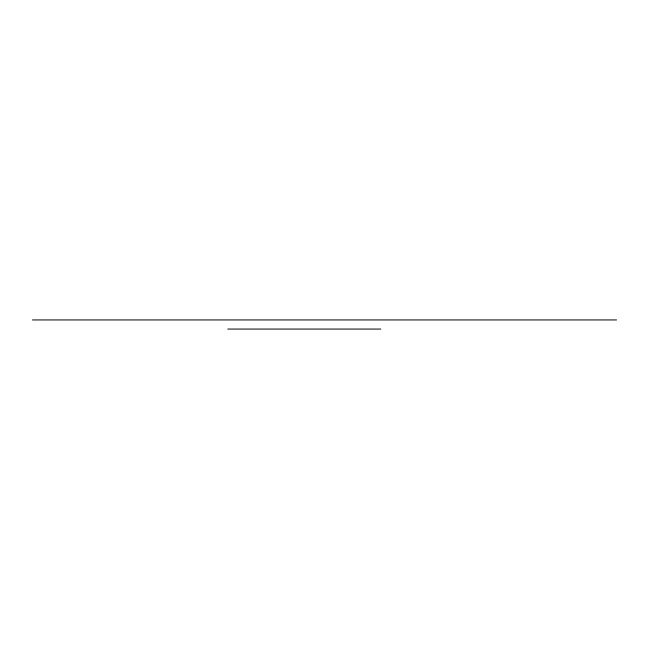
<?xml version="1.0" encoding="UTF-8"?>
<svg xmlns="http://www.w3.org/2000/svg" width="649" height="649" viewBox="0 0 649 649"><rect width="100%" height="100%" fill="white"/><g stroke="black" fill="none" stroke-linecap="round" stroke-linejoin="round"><path stroke-width="0.97" d="M32.45 319.941L616.55 319.941M227.767 329.059L380.833 329.059"/></g></svg>
